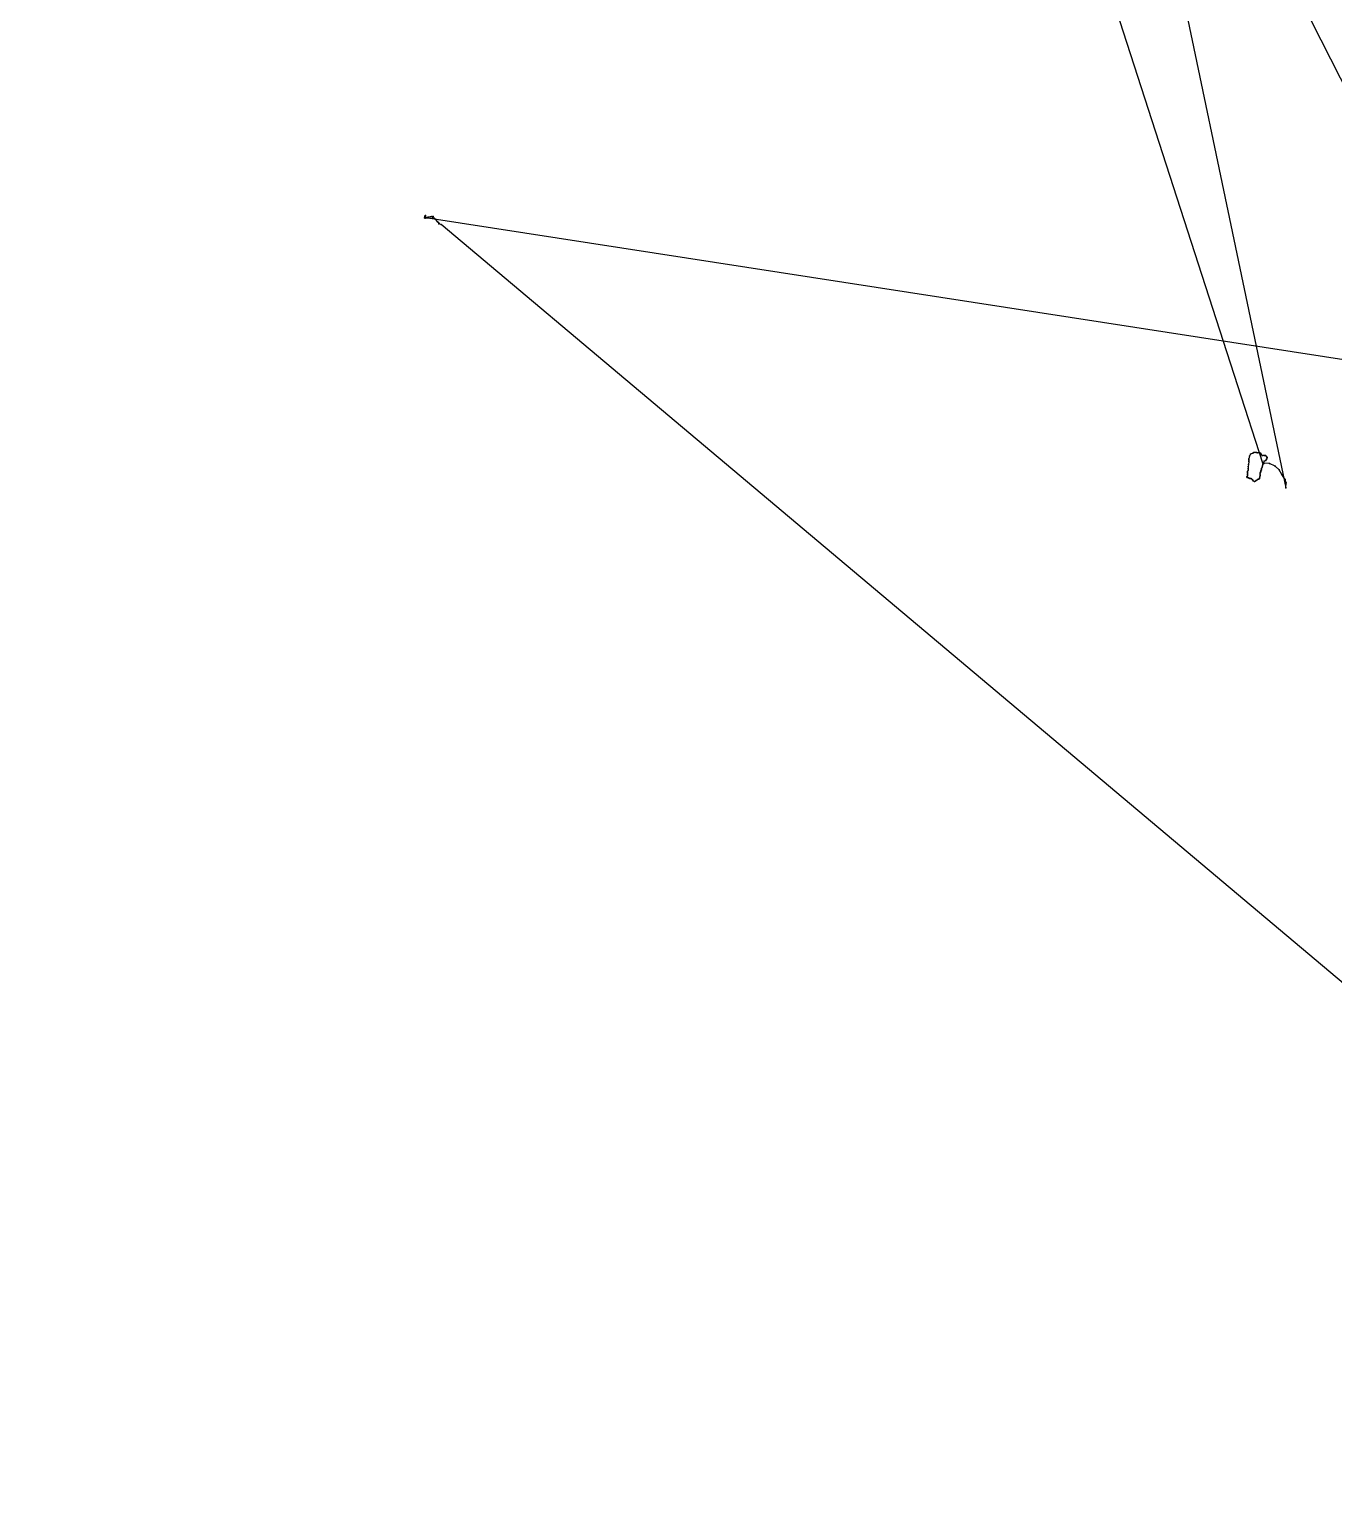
# Model space of a CAD drawing. Header units: metres. Extents: x 534009 to 558760, y 1823984 to 1869097.
# Drawn here: x 534121 to 541107, y 1831548 to 1839387 of the extents above; entities that cross this region are included whole.
import ezdxf

# ---------------------------------------------------------------- set-up
doc = ezdxf.new("R2010")
doc.units = ezdxf.units.M
doc.header["$MEASUREMENT"] = 0
doc.layers.add('Unknown_Line_Type', color=7, linetype='Continuous')
doc.layers.add('Unknown_Point_Feature', color=7, linetype='Continuous')

msp = doc.modelspace()

# ---------------------------------------------------------------- linework, layer by layer
at = {"layer": 'Unknown_Line_Type', "color": 4}
for points in [[(534121.2, 1869074.4, 342.4), (540850.8, 1836930, 270.8), (540852.4, 1836957.4, 278.4), (540846.7, 1836974.8, 279.4), (540829.3, 1837001.1, 279.4), (540814.6, 1837026.4, 278.4), (540792.7, 1837047.4, 277), (540763, 1837060.7, 275.6), (540731.3, 1837061.9, 275.1), (540730.4, 1837061.3, 275.1), (540731.5, 1837060.7, 275.6), (540728.7, 1837062.8, 275.1), (540727.5, 1837063.7, 276.5), (540727.9, 1837064.2, 279.4), (540727.2, 1837063.1, 281.3), (540726.9, 1837064.4, 278.4), (540728.5, 1837062.6, 278.9), (540728, 1837062.4, 280.4), (540729.6, 1837062.3, 282.3), (540732.1, 1837063.4, 282.3), (540733.1, 1837063.5, 281.8), (540733.2, 1837064.1, 283.2), (540734.8, 1837072.7, 278.9), (540743.3, 1837077.7, 277.5), (540748.7, 1837085.9, 276.5), (540750.5, 1837092.6, 274.6), (540747.5, 1837099.2, 271.2), (540741.9, 1837103.6, 269.3), (540737.1, 1837103.2, 267.4), (540735.5, 1837103.2, 267.4), (540726.2, 1837103, 266.9), (540722.7, 1837103.6, 266.9), (540717.3, 1837108.7, 266.9), (540715.6, 1837114.3, 265.5), (540711.3, 1837118.5, 264.5), (540701, 1837117.5, 263.5), (540693.8, 1837120, 264.5), (540690.7, 1837120.2, 264), (540679.3, 1837119.1, 263.1), (540673.7, 1837116.2, 262.6), (540660.1, 1837110.9, 265.5), (540655.2, 1837100.1, 268.8), (540652.7, 1837085.4, 273.1), (540652.9, 1837079.9, 274.1), (540652.1, 1837077.8, 274.6), (540652, 1837070.9, 275.6), (540649.7, 1837055.8, 278.9), (540649.3, 1837044.2, 281.8), (540647.9, 1837033.4, 285.2), (540647.6, 1837025, 288.5), (540645.3, 1837018.4, 291.4), (540645.1, 1837014.5, 294.8), (540644.7, 1837008.3, 299.6), (540645, 1837002.4, 303), (540644.3, 1836994.9, 307.8), (540641.2, 1836989.2, 310.2), (540643.6, 1836986.2, 315), (540650.7, 1836984.6, 318.3), (540653.1, 1836982.8, 316.4), (540656.6, 1836981.3, 314.5), (540662.4, 1836980.2, 313), (540666.7, 1836978.6, 311.6), (540671.3, 1836973.5, 310.2), (540675.1, 1836968, 310.2), (540682.4, 1836965.3, 310.2), (540690.7, 1836969.4, 311.1), (540698.9, 1836975.9, 311.6), (540703.2, 1836976.5, 311.6), (540707.6, 1836978.3, 312.6), (540708.6, 1836980.7, 314), (540709, 1836982.6, 313.5), (540711.7, 1836989, 312.6), (540712.7, 1836997.4, 310.2), (540712.4, 1837003.3, 307.8), (540713.4, 1837010.2, 304.4), (540715.5, 1837015.5, 302.5), (540716.7, 1837020.8, 301), (540719, 1837027.3, 299.1), (540720.4, 1837033.8, 297.2), (540722.8, 1837040.8, 294.8), (540725.9, 1837048.4, 289.5), (540727.1, 1837055, 285.2), (540729.1, 1837060.3, 281.3), (540727.7, 1837063.5, 279.9), (536500.2, 1850142.5, 696.1)], [(535104, 1850997.2, 650.5), (542807.1, 1835852.4, 242.4)], [(553226.6, 1824122.8, 425), (536326.1, 1838340.2, 207.8), (536315.3, 1838344.3, 208.7), (536316.7, 1838346.3, 210.2), (536313.4, 1838351.2, 212.1), (536307.8, 1838355.6, 212.6), (536301.2, 1838361.9, 213.6), (536292.3, 1838371.3, 215), (536290.1, 1838374.2, 215), (536282.4, 1838376.4, 215), (536282.1, 1838382.7, 215.9), (536283.7, 1838384.2, 216.9), (536278, 1838381.6, 216.4), (536276.8, 1838383.5, 214.5), (536270.5, 1838381.2, 213.1), (536259.9, 1838380.5, 213.6), (536257.2, 1838379.3, 212.1), (536248.6, 1838378.2, 210.2), (536244.1, 1838377.3, 207.3), (536239.7, 1838376, 205.9), (536239.6, 1838376.7, 205.9), (536239.6, 1838376.5, 206.3), (536239, 1838376.4, 207.3), (536239.5, 1838381.7, 207.3), (536242, 1838387.1, 207.3), (536243, 1838388.9, 208.3), (536241.3, 1838385.6, 210.2), (536239, 1838385.8, 207.8), (536240.7, 1838382.4, 207.3), (536237.7, 1838377, 206.8), (536240.9, 1838374.7, 208.3), (536243.9, 1838377.5, 209.2), (536248.4, 1838377.6, 209.7), (536250.2, 1838376.5, 209.7), (536253.7, 1838377.3, 210.2), (536255.1, 1838376.6, 209.7), (542269.9, 1837445.8, 237.1)]]:
    msp.add_polyline3d(points, dxfattribs=at)
at = {"layer": 'Unknown_Point_Feature'}
for p in [(536237.7, 1838377, 206.8), (536239, 1838385.8, 207.8), (536239, 1838376.4, 207.3), (536239.5, 1838381.7, 207.3), (536239.6, 1838376.7, 205.9), (536239.6, 1838376.5, 206.3), (536239.7, 1838376, 205.9), (536240.7, 1838382.4, 207.3), (536240.9, 1838374.7, 208.3), (536241.3, 1838385.6, 210.2), (536242, 1838387.1, 207.3), (536243, 1838388.9, 208.3), (536243.9, 1838377.5, 209.2), (536244.1, 1838377.3, 207.3), (536248.4, 1838377.6, 209.7), (536248.6, 1838378.2, 210.2), (536250.2, 1838376.5, 209.7), (536253.7, 1838377.3, 210.2), (536255.1, 1838376.6, 209.7), (536257.2, 1838379.3, 212.1), (536259.9, 1838380.5, 213.6), (536270.5, 1838381.2, 213.1), (536276.8, 1838383.5, 214.5), (536278, 1838381.6, 216.4), (536282.1, 1838382.7, 215.9), (536282.4, 1838376.4, 215), (536283.7, 1838384.2, 216.9), (536290.1, 1838374.2, 215), (536292.3, 1838371.3, 215), (536301.2, 1838361.9, 213.6), (536307.8, 1838355.6, 212.6), (536313.4, 1838351.2, 212.1), (536315.3, 1838344.3, 208.7), (536316.7, 1838346.3, 210.2), (536326.1, 1838340.2, 207.8), (540673.7, 1837116.2, 262.6), (540679.3, 1837119.1, 263.1), (540690.7, 1837120.2, 264), (540693.8, 1837120, 264.5), (540701, 1837117.5, 263.5), (540711.3, 1837118.5, 264.5), (540649.3, 1837044.2, 281.8), (540649.7, 1837055.8, 278.9), (540652, 1837070.9, 275.6), (540652.1, 1837077.8, 274.6), (540652.7, 1837085.4, 273.1), (540652.9, 1837079.9, 274.1), (540655.2, 1837100.1, 268.8), (540660.1, 1837110.9, 265.5), (540715.6, 1837114.3, 265.5), (540717.3, 1837108.7, 266.9), (540722.7, 1837103.6, 266.9), (540722.8, 1837040.8, 294.8), (540725.9, 1837048.4, 289.5), (540726.2, 1837103, 266.9), (540726.9, 1837064.4, 278.4), (540727.1, 1837055, 285.2), (540727.2, 1837063.1, 281.3), (540727.5, 1837063.7, 276.5), (540727.7, 1837063.5, 279.9), (540727.9, 1837064.2, 279.4), (540728, 1837062.4, 280.4), (540728.5, 1837062.6, 278.9), (540728.7, 1837062.8, 275.1), (540729.1, 1837060.3, 281.3), (540729.6, 1837062.3, 282.3), (540730.4, 1837061.3, 275.1), (540731.3, 1837061.9, 275.1), (540731.5, 1837060.7, 275.6), (540732.1, 1837063.4, 282.3), (540733.1, 1837063.5, 281.8), (540733.2, 1837064.1, 283.2), (540734.8, 1837072.7, 278.9), (540735.5, 1837103.2, 267.4), (540737.1, 1837103.2, 267.4), (540741.9, 1837103.6, 269.3), (540743.3, 1837077.7, 277.5), (540747.5, 1837099.2, 271.2), (540748.7, 1837085.9, 276.5), (540750.5, 1837092.6, 274.6), (540763, 1837060.7, 275.6), (540792.7, 1837047.4, 277), (540641.2, 1836989.2, 310.2), (540643.6, 1836986.2, 315), (540644.3, 1836994.9, 307.8), (540644.7, 1837008.3, 299.6), (540645, 1837002.4, 303), (540645.1, 1837014.5, 294.8), (540645.3, 1837018.4, 291.4), (540647.6, 1837025, 288.5), (540647.9, 1837033.4, 285.2), (540650.7, 1836984.6, 318.3), (540653.1, 1836982.8, 316.4), (540656.6, 1836981.3, 314.5), (540662.4, 1836980.2, 313), (540666.7, 1836978.6, 311.6), (540671.3, 1836973.5, 310.2), (540675.1, 1836968, 310.2), (540682.4, 1836965.3, 310.2), (540690.7, 1836969.4, 311.1), (540698.9, 1836975.9, 311.6), (540703.2, 1836976.5, 311.6), (540707.6, 1836978.3, 312.6), (540708.6, 1836980.7, 314), (540709, 1836982.6, 313.5), (540711.7, 1836989, 312.6), (540712.4, 1837003.3, 307.8), (540712.7, 1836997.4, 310.2), (540713.4, 1837010.2, 304.4), (540715.5, 1837015.5, 302.5), (540716.7, 1837020.8, 301), (540719, 1837027.3, 299.1), (540720.4, 1837033.8, 297.2), (540814.6, 1837026.4, 278.4), (540829.3, 1837001.1, 279.4), (540846.7, 1836974.8, 279.4), (540850.8, 1836930, 270.8), (540852.4, 1836957.4, 278.4)]:
    msp.add_point(p, dxfattribs=at)

doc.saveas('drawing.dxf')
